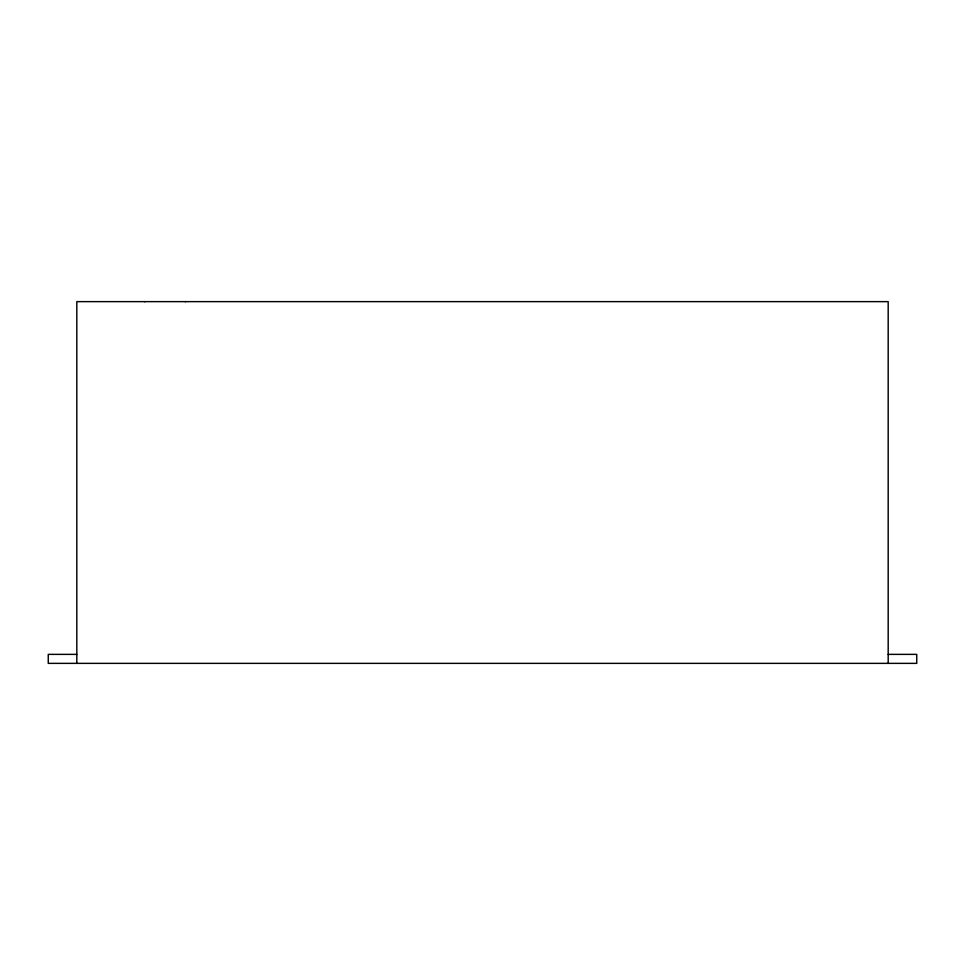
<?xml version="1.0" encoding="UTF-8"?>
<svg xmlns="http://www.w3.org/2000/svg" width="965" height="965" viewBox="0 0 965 965"><rect width="100%" height="100%" fill="white"/><g stroke="black" fill="none" stroke-linecap="round" stroke-linejoin="round"><path stroke-width="1.45" d="M144.328 301.635L144.81 301.635M185.232 301.647L185.738 301.635M76.814 654.367L48.25 654.367L48.25 663.365L916.75 663.365L916.75 654.367L888.186 654.367M888.186 663.365L888.186 301.635L76.814 301.635L76.814 663.365"/></g></svg>
